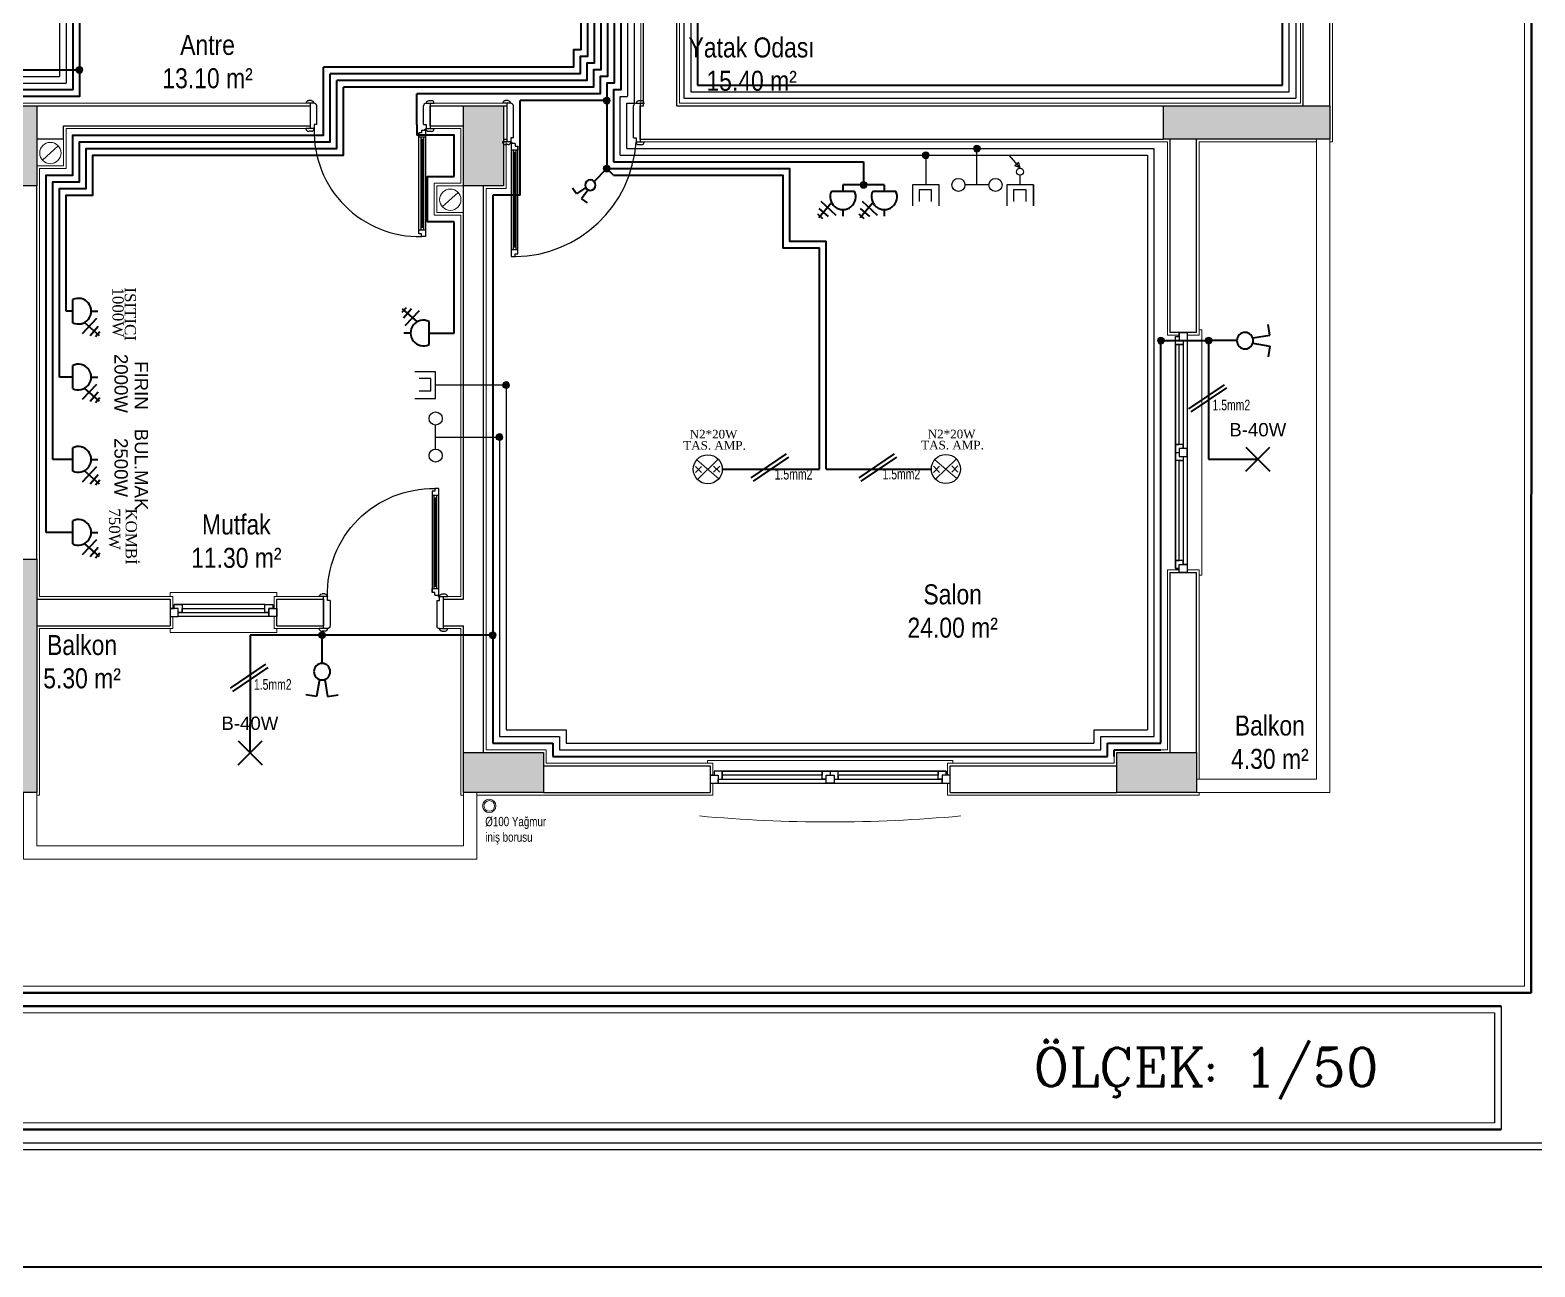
# Model space of a CAD drawing. Header units: metres. Extents: x 134072 to 172200, y 35728 to 38066.
# Drawn here: x 149791 to 150919, y 35728 to 36656 of the extents above; entities that cross this region are included whole.
import ezdxf
from ezdxf.enums import TextEntityAlignment as Align

# ---------------------------------------------------------------- set-up
doc = ezdxf.new("R2010")
doc.units = ezdxf.units.M
doc.linetypes.add('DASHED', pattern=[0.75, 0.5, -0.25])
for name, color, linetype in [('ANA', 10, 'Continuous'), ('den', 156, 'Continuous'), ('duvaR', 52, 'Continuous'), ('kapı', 129, 'Continuous'), ('Kolon', 175, 'Continuous'), ('pencere', 28, 'Continuous'), ('YAZI', 1, 'Continuous'), ('yazı', 7, 'Continuous')]:
    doc.layers.add(name, color=color, linetype=linetype)
for name, color, linetype, lineweight in [('baca', 161, 'Continuous', 20), ('Cizgi 20', 175, 'Continuous', 20), ('ELEKTRİK', 102, 'Continuous', 40), ('m_kuvvetliakım', 1, 'Continuous', 40), ('m_zayıfakım', 2, 'DASHED', 30), ('SEMBOL', 140, 'Continuous', 20), ('sıva', 145, 'Continuous', 5), ('Tarama 13', 221, 'Continuous', 13), ('Yagmur olugu', 201, 'Continuous', 15)]:
    doc.layers.add(name, color=color, linetype=linetype, lineweight=lineweight)
doc.styles.add('omr', font='ARIALN.TTF', dxfattribs={"height": 20})
doc.styles.add('ROMANT', font='arial.ttf', dxfattribs={"width": 0.75})
doc.styles.add('ROMANTUR', font='arial.ttf', dxfattribs={"width": 0.7})
doc.styles.add('TAks_1', font='romanc__.ttf', dxfattribs={"height": 5})
doc.styles.add('YAZI', font='times.ttf', dxfattribs={"height": 10.5})

# ---------------------------------------------------------------- blocks, each defined once
blk = doc.blocks.new('kapi')
at = {"layer": 'kapı'}
for p, q in [((42748.9, 28325.5), (42748.9, 28327.5)), ((42750.9, 28323.5), (42750.9, 28329.6)), ((42774.9, 28326.5), (42750.9, 28326.5)), ((42753.9, 28323.5), (42750.9, 28323.5)), ((42753.9, 28321.5), (42753.9, 28323.5)), ((42753.9, 28321.5), (42772.9, 28321.5)), ((42774.9, 28323.6), (42774.9, 28329.6)), ((42776.9, 28325.5), (42776.9, 28327.5)), ((42669.9, 28240), (42669.9, 28243)), ((42669.9, 28243), (42671.9, 28243)), ((42671.9, 28245), (42674.9, 28245)), ((42671.9, 28243), (42671.9, 28245)), ((42671.9, 28245), (42747.9, 28245)), ((42674.9, 28245), (42674.9, 28240)), ((42744.9, 28243.5), (42674.9, 28243.5)), ((42744.9, 28241.5), (42674.9, 28241.5)), ((42676.9, 28243.5), (42676.9, 28241.5)), ((42743, 28242.5), (42676.9, 28242.5)), ((42743, 28243.5), (42743, 28241.5)), ((42744.9, 28245), (42744.9, 28240)), ((42747.9, 28245), (42744.9, 28245)), ((42747.9, 28243), (42747.9, 28245)), ((42749.9, 28243), (42747.9, 28243)), ((42749.9, 28243), (42749.9, 28240)), ((42753.9, 28241.5), (42772.9, 28241.5)), ((42753.9, 28241.5), (42753.9, 28239.5)), ((42749.9, 28240), (42669.9, 28240)), ((42748.9, 28237.5), (42748.9, 28235.5)), ((42753.9, 28239.5), (42750.9, 28239.5)), ((42750.9, 28239.5), (42750.9, 28233.4)), ((42774.9, 28236.5), (42750.9, 28236.5)), ((42774.9, 28239.4), (42774.9, 28233.4)), ((42776.9, 28237.5), (42776.9, 28235.5))]:
    blk.add_line(p, q, dxfattribs=at)
blk.add_circle((42750.4, 28240), 0.5, dxfattribs=at)
for centre, radius, start, end in [((42748.9, 28244.5), 79, 88.5661, 181.1371), ((42751.1, 28327.5), 2.16, 94.4027, 179.1752), ((42750.9, 28325.5), 2, 180, 269.8869), ((42772.7, 28323.7), 2.19, 274.9061, 358.5815), ((42774.8, 28327.5), 2.16, 0.8274, 85.5947), ((42774.9, 28325.6), 2.01, 270.2023, 356.1969), ((42772.7, 28239.3), 2.19, 1.4185, 85.0939), ((42750.9, 28237.5), 2, 90.1131, 180), ((42751.1, 28235.5), 2.16, 180.8248, 265.5973), ((42774.9, 28237.4), 2.01, 3.8031, 89.7977), ((42774.8, 28235.5), 2.16, 274.4053, 359.1726)]:
    blk.add_arc(centre, radius, start, end, dxfattribs=at)
blk = doc.blocks.new('m-telefon')
at = {"layer": 'm_zayıfakım', "color": 2, "linetype": 'Continuous', "ltscale": 100}
blk.add_line((-9, 0), (9, 0), dxfattribs=at)
for centre in [(-13.9, 0), (13.9, 0)]:
    blk.add_circle(centre, 4.9, dxfattribs=at)
blk = doc.blocks.new('m-anten')
at = {"layer": 'm_zayıfakım', "color": 30, "linetype": 'Continuous', "ltscale": 100}
for p, q in [((10, 0), (-10, 0)), ((-10, 0), (-10, -15.6)), ((10, -15.6), (10, 0)), ((-5, -3.7), (-5, -12.4)), ((4.4, -3.7), (-5, -3.7)), ((4.4, -12.4), (4.4, -3.7))]:
    blk.add_line(p, q, dxfattribs=at)
blk = doc.blocks.new('m-priz')
at = {"layer": 'm_kuvvetliakım'}
for p, q in [((0, 13.9), (0, 18.8)), ((16.7, 7.4), (5.3, 18.1)), ((8.5, 8.7), (18.2, 19.9)), ((18.2, 13), (11.2, 19.1)), ((19, 17.1), (15.3, 20.4)), ((8.7, 0), (-8.7, 0))]:
    blk.add_line(p, q, dxfattribs=at)
blk.add_arc((0, 4.2), 9.63, 333.9421, 206.0579, dxfattribs=at)
blk = doc.blocks.new('m-komutatör')
at = {"layer": 'm_kuvvetliakım', "color": 6}
for p, q in [((-24.8, 4), (-23.5, 12.1)), ((-12, 2), (-24.8, 4)), ((-12, -1.9), (-24.9, -4.1)), ((-24.9, -4.1), (-23.6, -12.2))]:
    blk.add_line(p, q, dxfattribs=at)
blk.add_circle((-6.2, 0), 6.17, dxfattribs=at)
blk = doc.blocks.new('m-tv')
at = {"layer": 'm_zayıfakım', "color": 30, "linetype": 'Continuous', "ltscale": 100}
for p, q in [((-0.2, 12.7), (-8.3, 22.3)), ((-1, 16.7), (-4.1, 14.2)), ((-0.2, 12.7), (-4.1, 14.2)), ((-0.2, 12.7), (-1, 16.7)), ((10, 0), (-10, 0)), ((-10, 0), (-10, -15.6)), ((0, 0), (0, 7.4)), ((10, 0), (10, -15.6)), ((10, -15.6), (10, 0)), ((-5, -3.7), (-5, -12.4)), ((4.4, -3.7), (-5, -3.7)), ((4.4, -12.4), (4.4, -3.7))]:
    blk.add_line(p, q, dxfattribs=at)
blk.add_circle((-0.2, 9.9), 2.55, dxfattribs=at)
blk = doc.blocks.new('m-J1')
at = {"layer": 'm_kuvvetliakım'}
for p, q in [((-9, -9), (9, 9)), ((-9, 9), (9, -9))]:
    blk.add_line(p, q, dxfattribs=at)

msp = doc.modelspace()

# ---------------------------------------------------------------- hatches: boundary and pattern name
at = {"layer": 'SEMBOL'}
for points in [[(149829.8, 36627.2, 1), (149825.2, 36624.9, 1)], [(150220.5, 36603.1, -1), (150225.6, 36603.1, -1)], [(150459.7, 36562.1, 1), (150464.8, 36562.1, 1)], [(150498.2, 36567.1, 1), (150503.3, 36567.1, 1)], [(150220.5, 36552.1, -1), (150225.6, 36552.1, -1)], [(150415.7, 36542.5, 1), (150415.7, 36537.4, 1)], [(150636.1, 36423.1, -1), (150641.2, 36423.1, -1)], [(150671.9, 36423.1, -1), (150677, 36423.1, -1)], [(150145, 36389.8, 1), (150150.1, 36389.8, 1)], [(150140, 36350.8, 1), (150145.1, 36350.8, 1)], [(150006.9, 36202.2, -1), (150012.1, 36202.2, -1)], [(150135, 36202.1, -1), (150140.1, 36202.1, -1)]]:
    msp.add_hatch(color=1, dxfattribs=at).paths.add_polyline_path(points)
at = {"layer": 'Tarama 13'}
h = msp.add_hatch(dxfattribs=at)
h.set_pattern_fill('ANSI33,_O', color=256, scale=2)
h.set_pattern_definition([(45, (123036.863, 22063.553), (-8.980256, 8.980256), []), (45, (123045.843, 22063.553), (-8.980256, 8.980256), [6.35, -3.175])])
h.paths.add_polyline_path([(148380.5, 37659.1), (148350.5, 37659.1), (148350.5, 37599.1), (148380.5, 37599.1)])
h.paths.add_polyline_path([(148835.5, 37659.1), (148805.5, 37659.1), (148805.5, 37599.1), (148835.5, 37599.1)])
h.paths.add_polyline_path([(149180.5, 37784.1), (149155.5, 37784.1), (149155.5, 37609.1), (149180.5, 37609.1)])
h.paths.add_polyline_path([(149795.5, 37784.1), (149770.5, 37784.1), (149770.5, 37609.1), (149795.5, 37609.1)])
h.paths.add_polyline_path([(149795.5, 37329.1), (149765.5, 37329.1), (149765.5, 37269.1), (149795.5, 37269.1)])
h.paths.add_polyline_path([(149795.5, 37084.1), (149770.5, 37084.1), (149770.5, 37009.1), (149795.5, 37009.1)])
h.paths.add_polyline_path([(149180.5, 37084.1), (149155.5, 37084.1), (149155.5, 37009.1), (149180.5, 37009.1)])
h.paths.add_polyline_path([(149180.5, 37294.1), (148950.5, 37294.1), (148950.5, 37269.1), (149180.5, 37269.1)])
h.paths.add_polyline_path([(148835.5, 37084.1), (148660.5, 37084.1), (148660.5, 37059.1), (148835.5, 37059.1)])
h.paths.add_polyline_path([(148380.5, 37119.1), (148350.5, 37119.1), (148350.5, 37059.1), (148380.5, 37059.1)])
h.paths.add_polyline_path([(149180.5, 36859.1), (149155.5, 36859.1), (149155.5, 36784.1), (149180.5, 36784.1)])
h.paths.add_polyline_path([(149180.5, 36599.1), (149150.5, 36599.1), (149150.5, 36539.1), (149180.5, 36539.1)])
h.paths.add_polyline_path([(149180.5, 36259.1), (149155.5, 36259.1), (149155.5, 36084.1), (149180.5, 36084.1)])
h.paths.add_polyline_path([(148710.5, 36214.1), (148650.5, 36214.1), (148650.5, 36184.1), (148710.5, 36184.1)])
h.paths.add_polyline_path([(148380.5, 36244.1), (148350.5, 36244.1), (148350.5, 36184.1), (148380.5, 36184.1)])
h.paths.add_polyline_path([(148380.5, 36634.1), (148350.5, 36634.1), (148350.5, 36574.1), (148380.5, 36574.1)])
h.paths.add_polyline_path([(148710.5, 36599.1), (148650.5, 36599.1), (148650.5, 36569.1), (148710.5, 36569.1)])
h.paths.add_polyline_path([(149795.5, 36599.1), (149765.5, 36599.1), (149765.5, 36539.1), (149795.5, 36539.1)])
h.paths.add_polyline_path([(149795.5, 36259.1), (149770.5, 36259.1), (149770.5, 36084.1), (149795.5, 36084.1)])
h.paths.add_polyline_path([(150175.5, 36114.1), (150115.5, 36114.1), (150115.5, 36084.1), (150175.5, 36084.1)])
h.paths.add_polyline_path([(150145.5, 36599.1), (150115.5, 36599.1), (150115.5, 36539.1), (150145.5, 36539.1)])
h.paths.add_polyline_path([(150275.5, 36809.1), (150100.5, 36809.1), (150100.5, 36784.1), (150275.5, 36784.1)])
h.paths.add_polyline_path([(149795.5, 36859.1), (149770.5, 36859.1), (149770.5, 36784.1), (149795.5, 36784.1)])
h.paths.add_polyline_path([(150665.5, 36114.1), (150605.5, 36114.1), (150605.5, 36084.1), (150665.5, 36084.1)])
h.paths.add_polyline_path([(150765.5, 36599.1), (150640.5, 36599.1), (150640.5, 36574.1), (150765.5, 36574.1)])
h.paths.add_polyline_path([(150765.5, 36964.1), (150735.5, 36964.1), (150735.5, 36904.1), (150765.5, 36904.1)])
h.paths.add_polyline_path([(150765.5, 37294.1), (150640.5, 37294.1), (150640.5, 37269.1), (150765.5, 37269.1)])
h.paths.add_polyline_path([(150145.5, 37329.1), (150115.5, 37329.1), (150115.5, 37269.1), (150145.5, 37269.1)])
h.paths.add_polyline_path([(150275.5, 37084.1), (150100.5, 37084.1), (150100.5, 37059.1), (150275.5, 37059.1)])
h.paths.add_polyline_path([(150665.5, 37784.1), (150605.5, 37784.1), (150605.5, 37754.1), (150665.5, 37754.1)])
h.paths.add_polyline_path([(150175.5, 37784.1), (150115.5, 37784.1), (150115.5, 37754.1), (150175.5, 37754.1)])

# ---------------------------------------------------------------- linework, layer by layer
at = {"lineweight": 50}
for p, q in [((150917.1, 37981.4, 127785.9), (150916.3, 35933.9, 127785.9)), ((148134.4, 35933.9, 127785.9), (150916.3, 35933.9, 127785.9)), ((148156.9, 35923.9, 127785.9), (150893.8, 35923.9, 127785.9)), ((148156.9, 35831.3, 127785.9), (150893.8, 35831.3, 127785.9))]:
    msp.add_line(p, q, dxfattribs=at)
at = {"lineweight": 20}
for p, q in [((150911.3, 37976.4, 127785.9), (150911.3, 35938.9, 127785.9)), ((148139.4, 35938.9, 127785.9), (150911.3, 35938.9, 127785.9)), ((148161.9, 35918.9, 127785.9), (150888.8, 35918.9, 127785.9)), ((148161.9, 35836.3, 127785.9), (150888.8, 35836.3, 127785.9))]:
    msp.add_line(p, q, dxfattribs=at)
for p, q in [((150888.8, 35918.9, 127785.9), (150888.8, 35836.3, 127785.9)), ((150893.8, 35923.9, 127785.9), (150893.8, 35831.3, 127785.9))]:
    msp.add_line(p, q)
at = {"lineweight": -2, "ltscale": 10}
for p, q in [((143741.9, 35816.3, 127785.9), (153823, 35816.3, 127785.9)), ((143746.9, 35821.3, 127785.9), (153818, 35821.3, 127785.9))]:
    msp.add_line(p, q, dxfattribs=at)
at = {"layer": 'ANA'}
for p, q in [((150294.1, 36328.7), (150289.5, 36324.1)), ((150289.5, 36328.7), (150294.1, 36324.1)), ((150303.2, 36329), (150307.8, 36324.4)), ((150307.8, 36329), (150303.2, 36324.4)), ((150472.7, 36328.9), (150468.1, 36324.2)), ((150468.1, 36328.9), (150472.7, 36324.2)), ((150481.8, 36329.1), (150486.4, 36324.5)), ((150486.4, 36329.1), (150481.8, 36324.5))]:
    msp.add_line(p, q, dxfattribs=at)
for centre in [(150298.8, 36326.6), (150477.4, 36326.8)]:
    msp.add_circle(centre, 10.9, dxfattribs=at)
at = {"layer": 'baca', "linetype": 'ByBlock'}
for p, q in [((149815.5, 36574.1), (149815.5, 36554.1)), ((149815.5, 36554.1), (149795.5, 36554.1)), ((150095.5, 36519.1), (150095.5, 36539.1)), ((150095.5, 36539.1), (150115.5, 36539.1)), ((150115.5, 36519.1), (150095.5, 36519.1))]:
    msp.add_line(p, q, dxfattribs=at)
at = {"layer": 'baca'}
for p, q in [((149811.6, 36569.2), (149799.7, 36558.4)), ((150111.6, 36534.2), (150099.7, 36523.4))]:
    msp.add_line(p, q, dxfattribs=at)
for centre in [(149805.7, 36563.8), (150105.7, 36528.8)]:
    msp.add_circle(centre, 8, dxfattribs=at)
at = {"layer": 'Cizgi 20'}
for points in [[(150665.5, 36084.1), (150765.5, 36084.1), (150765.5, 36574.1)], [(150665.5, 36094.1), (150755.5, 36094.1), (150755.5, 36574.1)], [(149785.5, 36084.1), (149785.5, 36034.1), (150125.5, 36034.1), (150125.5, 36084.1)], [(149795.5, 36084.1), (149795.5, 36044.1), (150115.5, 36044.1), (150115.5, 36084.1)]]:
    msp.add_lwpolyline(points, dxfattribs=at)
at = {"layer": 'den', "lineweight": 5}
for points in [[(150667.5, 36247.1), (150669.5, 36247.1), (150669.5, 36431.1), (150667.5, 36431.1)], [(149975.5, 36231.1), (149975.5, 36234.1), (149895.5, 36234.1), (149895.5, 36231.1)], [(149895.5, 36207.1), (149895.5, 36204.1), (149975.5, 36204.1), (149975.5, 36207.1)], [(150482.5, 36106.1), (150482.5, 36108.1), (150298.5, 36108.1), (150298.5, 36106.1)]]:
    msp.add_lwpolyline(points, dxfattribs=at)
msp.add_arc((150390.5, 37140.8), 1078.7, 264.7877, 275.2123, dxfattribs=at)
at = {"layer": 'duvaR'}
for p, q in [((150250.5, 36599.1), (150250.5, 36784.1)), ((150275.5, 36599.1), (150275.5, 36784.1)), ((150745.5, 36599.1), (150745.5, 36696.6)), ((150765.5, 36599.1), (150765.5, 36696.6)), ((149795.5, 36599.1), (150000.5, 36599.1)), ((150000.5, 36599.1), (150000.5, 36584.1)), ((150090.5, 36599.1), (150115.5, 36599.1)), ((150090.5, 36584.1), (150090.5, 36599.1)), ((150145.5, 36599.1), (150148, 36599.1)), ((150148, 36599.1), (150148, 36574.1)), ((150248, 36599.1), (150250.5, 36599.1)), ((150248, 36574.1), (150248, 36599.1)), ((150275.5, 36599.1), (150640.5, 36599.1)), ((149815.5, 36584.1), (150000.5, 36584.1)), ((150090.5, 36584.1), (150115.5, 36584.1)), ((150145.5, 36574.1), (150148, 36574.1)), ((150248, 36574.1), (150275.5, 36574.1)), ((150275.5, 36574.1), (150640.5, 36574.1)), ((150645.5, 36429.1), (150645.5, 36574.1)), ((150665.5, 36429.1), (150665.5, 36574.1)), ((149795.5, 36259.1), (149795.5, 36539.1)), ((150115.5, 36229.1), (150115.5, 36539.1)), ((150130.5, 36114.1), (150130.5, 36539.1)), ((150665.5, 36429.1), (150645.5, 36429.1)), ((150645.5, 36114.1), (150645.5, 36249.1)), ((150645.5, 36249.1), (150665.5, 36249.1)), ((150665.5, 36114.1), (150665.5, 36249.1)), ((149795.5, 36229.1), (149895.5, 36229.1)), ((149895.5, 36229.1), (149895.5, 36209.1)), ((149975.5, 36229.1), (150010.5, 36229.1)), ((149975.5, 36209.1), (149975.5, 36229.1)), ((150010.5, 36229.1), (150010.5, 36209.1)), ((150100.5, 36229.1), (150115.5, 36229.1)), ((150100.5, 36209.1), (150100.5, 36229.1)), ((149795.5, 36209.1), (149895.5, 36209.1)), ((149975.5, 36209.1), (150010.5, 36209.1)), ((150100.5, 36209.1), (150115.5, 36209.1)), ((150115.5, 36114.1), (150115.5, 36209.1)), ((150175.5, 36104.1), (150300.5, 36104.1)), ((150300.5, 36104.1), (150300.5, 36084.1)), ((150480.5, 36104.1), (150605.5, 36104.1)), ((150480.5, 36084.1), (150480.5, 36104.1)), ((150175.5, 36084.1), (150300.5, 36084.1)), ((150480.5, 36084.1), (150605.5, 36084.1))]:
    msp.add_line(p, q, dxfattribs=at)
for points in [[(149815.5, 36574.1), (149815.5, 36584.1)], [(149815.5, 36574.1), (149795.5, 36574.1)]]:
    msp.add_lwpolyline(points, dxfattribs=at)
at = {"layer": 'ELEKTRİK'}
msp.add_line((134072.3, 35728.3, 127785.9), (172199.8, 35728.3, 127785.9), dxfattribs=at)
at = {"layer": 'kapı'}
for p, q in [((150003.4, 36601.1), (149997.4, 36601.1)), ((150001.5, 36603.1), (149999.5, 36603.1)), ((150000.5, 36601.1), (150000.5, 36582.1)), ((150005.5, 36585.1), (150005.5, 36599.1)), ((150085.5, 36585.1), (150085.5, 36599.1)), ((150087.6, 36601.1), (150093.6, 36601.1)), ((150089.5, 36603.1), (150091.5, 36603.1)), ((150090.5, 36601.1), (150090.5, 36582.1)), ((150150.9, 36601.1), (150144.9, 36601.1)), ((150149, 36603.1), (150147, 36603.1)), ((150148, 36601.1), (150148, 36572.1)), ((150153, 36575.1), (150153, 36599.1)), ((150243, 36575.1), (150243, 36599.1)), ((150245.1, 36601.1), (150251.1, 36601.1)), ((150247, 36603.1), (150249, 36603.1)), ((150248, 36601.1), (150248, 36572.1)), ((150003.5, 36582.1), (149997.4, 36582.1)), ((150003.5, 36585.1), (150003.5, 36582.1)), ((150005.5, 36585.1), (150003.5, 36585.1)), ((150084.1, 36581), (150087.1, 36581)), ((150084.1, 36581), (150084.1, 36579)), ((150085.5, 36585.1), (150087.5, 36585.1)), ((150087.1, 36581), (150087.1, 36501.1)), ((150087.5, 36585.1), (150087.5, 36582.1)), ((150087.5, 36582.1), (150093.6, 36582.1)), ((150001.5, 36580.1), (149999.5, 36580.1)), ((150082.1, 36579), (150082.1, 36576)), ((150084.1, 36579), (150082.1, 36579)), ((150082.1, 36503.1), (150082.1, 36579)), ((150082.1, 36576), (150087.1, 36576)), ((150083.6, 36576), (150083.6, 36506.1)), ((150083.6, 36574.1), (150085.6, 36574.1)), ((150084.6, 36574.1), (150084.6, 36508.1)), ((150085.6, 36576), (150085.6, 36506.1)), ((150089.5, 36580.1), (150091.5, 36580.1)), ((150151, 36572.1), (150144.9, 36572.1)), ((150149, 36570.1), (150147, 36570.1)), ((150151, 36575.1), (150151, 36572.1)), ((150153, 36575.1), (150151, 36575.1)), ((150154.4, 36571), (150151.4, 36571)), ((150151.4, 36571), (150151.4, 36486.1)), ((150154.4, 36571), (150154.4, 36569)), ((150243, 36575.1), (150245, 36575.1)), ((150245, 36575.1), (150245, 36572.1)), ((150245, 36572.1), (150251.1, 36572.1)), ((150247, 36570.1), (150249, 36570.1)), ((150156.4, 36566), (150151.4, 36566)), ((150152.9, 36566), (150152.9, 36491.1)), ((150154.9, 36564.1), (150152.9, 36564.1)), ((150153.9, 36564.1), (150153.9, 36493.1)), ((150154.4, 36569), (150156.4, 36569)), ((150154.9, 36566), (150154.9, 36491.1)), ((150156.4, 36569), (150156.4, 36566)), ((150156.4, 36488.1), (150156.4, 36569)), ((150082.1, 36506.1), (150087.1, 36506.1)), ((150082.1, 36503.1), (150082.1, 36506.1)), ((150084.1, 36503.1), (150082.1, 36503.1)), ((150083.6, 36508.1), (150085.6, 36508.1)), ((150084.1, 36501.1), (150084.1, 36503.1)), ((150087.1, 36501.1), (150084.1, 36501.1)), ((150156.4, 36491.1), (150151.4, 36491.1)), ((150154.9, 36493.1), (150152.9, 36493.1)), ((150156.4, 36488.1), (150156.4, 36491.1)), ((150151.4, 36486.1), (150154.4, 36486.1)), ((150154.4, 36486.1), (150154.4, 36488.1)), ((150154.4, 36488.1), (150156.4, 36488.1))]:
    msp.add_line(p, q, dxfattribs=at)
for centre in [(150087.1, 36581.5), (150151.4, 36571.5)]:
    msp.add_circle(centre, 0.5, dxfattribs=at)
for centre, radius, start, end in [((149999.5, 36600.9), 2.16, 90.8274, 175.5947), ((150001.4, 36601), 2.01, 0.2023, 86.1969), ((150003.3, 36598.9), 2.19, 4.9061, 88.5815), ((150087.7, 36598.9), 2.19, 91.4185, 175.0939), ((150089.6, 36601), 2.01, 93.8031, 179.7977), ((150091.5, 36600.9), 2.16, 4.4053, 89.1726), ((150147, 36600.9), 2.16, 90.8274, 175.5947), ((150148.9, 36601), 2.01, 0.2023, 86.1969), ((150150.8, 36598.9), 2.19, 4.9061, 88.5815), ((150245.2, 36598.9), 2.19, 91.4185, 175.0939), ((150247.1, 36601), 2.01, 93.8031, 179.7977), ((150249, 36600.9), 2.16, 4.4053, 89.1726), ((149999.5, 36582.2), 2.16, 184.4027, 269.1752), ((150001.5, 36582.1), 2, 270, 359.8869), ((150082.5, 36580.1), 79, 178.5661, 271.1371), ((150089.5, 36582.1), 2, 180.1131, 270), ((150091.5, 36582.2), 2.16, 270.8248, 355.5973), ((150147, 36572.2), 2.16, 184.4027, 269.1752), ((150149, 36572.1), 2, 270, 359.8869), ((150153.2, 36578.1), 92, 270.8053, 356.2212), ((150247, 36572.1), 2, 180.1131, 270), ((150249, 36572.2), 2.16, 270.8248, 355.5973)]:
    msp.add_arc(centre, radius, start, end, dxfattribs=at)
at = {"layer": 'Kolon'}
for p, q in [((149765.5, 36599.1), (149795.5, 36599.1)), ((149795.5, 36599.1), (149795.5, 36539.1)), ((150115.5, 36599.1), (150145.5, 36599.1)), ((150115.5, 36539.1), (150115.5, 36599.1)), ((150145.5, 36599.1), (150145.5, 36539.1)), ((150640.5, 36574.1), (150640.5, 36599.1)), ((150640.5, 36599.1), (150765.5, 36599.1)), ((150765.5, 36599.1), (150765.5, 36574.1)), ((150765.5, 36574.1), (150640.5, 36574.1)), ((149795.5, 36539.1), (149765.5, 36539.1)), ((150145.5, 36539.1), (150115.5, 36539.1)), ((149770.5, 36259.1), (149795.5, 36259.1)), ((149795.5, 36259.1), (149795.5, 36084.1)), ((150115.5, 36084.1), (150115.5, 36114.1)), ((150115.5, 36114.1), (150175.5, 36114.1)), ((150175.5, 36114.1), (150175.5, 36084.1)), ((150605.5, 36084.1), (150605.5, 36114.1)), ((150605.5, 36114.1), (150665.5, 36114.1)), ((150665.5, 36114.1), (150665.5, 36084.1)), ((149795.5, 36084.1), (149770.5, 36084.1)), ((150175.5, 36084.1), (150115.5, 36084.1)), ((150665.5, 36084.1), (150605.5, 36084.1))]:
    msp.add_line(p, q, dxfattribs=at)
at = {"layer": 'm_kuvvetliakım'}
for p, q in [((150291, 36912.5), (150291, 36614.6)), ((150730, 36614.6), (150730, 36887.1)), ((150080.5, 36585.1), (150080.5, 36608.1)), ((150291, 36614.6), (150730, 36614.6)), ((150080.5, 36585.1), (150080.5, 36577.1)), ((150228, 36557.1), (150415.7, 36557.1)), ((150415.7, 36557.1), (150415.7, 36539.9)), ((150431.2, 36539.9), (150400.2, 36539.9)), ((150400.2, 36539.9), (150400.2, 36535.2)), ((150431.2, 36539.9), (150431.2, 36535.2)), ((149822.5, 36445.2), (149817.5, 36445.2)), ((150089.7, 36428.8), (150108.5, 36428.8)), ((149822.5, 36395.8), (149812.5, 36395.8)), ((149822.5, 36334), (149807.5, 36334)), ((149822.5, 36279.3), (149802.5, 36279.3))]:
    msp.add_line(p, q, dxfattribs=at)
at = {"layer": 'm_kuvvetliakım', "color": 5}
for p, q in [((150158, 36532.1), (150158, 36603.1)), ((150223, 36603.1), (150158, 36603.1)), ((150223, 36552.1), (150228, 36552.1)), ((150228, 36547.1), (150223, 36552.1)), ((150158, 36532.1), (150137.5, 36532.1)), ((150137.5, 36532.1), (150137.5, 36121.1)), ((150382.6, 36326.7), (150382.6, 36492.8)), ((150387.6, 36326.7), (150387.6, 36497.8)), ((150638.5, 36121.1), (150638.5, 36425.6)), ((150638.7, 36423.1), (150674.5, 36423.1)), ((150674.5, 36423.1), (150674.5, 36334.1)), ((150686.1, 36390), (150659.5, 36372)), ((150687.8, 36387.6), (150661.2, 36369.6)), ((150357.7, 36338.1), (150331.2, 36320.1)), ((150359.4, 36335.6), (150332.8, 36317.6)), ((150438.6, 36338.2), (150412.1, 36320.2)), ((150440.3, 36335.7), (150413.7, 36317.7)), ((150674.5, 36334.1), (150711.5, 36334.1)), ((150309.7, 36326.6), (150382.6, 36326.7)), ((150387.6, 36326.7), (150466.5, 36326.8)), ((150009.5, 36202.2), (149955.5, 36202.2)), ((149955.5, 36202.2), (149955.5, 36135.7)), ((150137.5, 36202.1), (150007, 36202.1)), ((149967.1, 36180.4), (149940.5, 36162.4)), ((149968.8, 36177.9), (149942.2, 36160)), ((150137.5, 36121.1), (150182.5, 36121.1)), ((150182.5, 36121.1), (150182.5, 36111.1)), ((150598.5, 36111.1), (150598.5, 36121.1)), ((150598.5, 36121.1), (150638.5, 36121.1)), ((150182.5, 36111.1), (150598.5, 36111.1)), ((150603.5, 36111.1), (150603.5, 36116.1)), ((150603.5, 36116.1), (150638.5, 36116.1))]:
    msp.add_line(p, q, dxfattribs=at)
at = {"layer": 'm_kuvvetliakım', "color": 6}
for p, q in [((150213.5, 36542.5), (150223, 36552.1)), ((150695.6, 36423.1), (150674.5, 36423.1)), ((150009.5, 36181), (150009.5, 36202.2))]:
    msp.add_line(p, q, dxfattribs=at)
at = {"layer": 'm_kuvvetliakım', "color": 4}
msp.add_line((149955.5, 36113.9), (149955.5, 36135.7), dxfattribs=at)
at = {"layer": 'm_kuvvetliakım'}
for points in [[(149931.2, 36742.9), (149931.2, 36737.9), (149900.5, 36737.9), (149900.5, 36727.9), (149822.5, 36727.9), (149822.5, 36611.1), (149795.5, 36611.1), (149765.5, 36611.1), (149535.5, 36611.1)], [(149965.2, 36747.8), (149965.2, 36717.8), (150203.5, 36717.8), (150203.5, 36641.1), (150198, 36641.1), (150198, 36628.1), (150010.5, 36628.1)], [(149970.2, 36747.8), (149970.2, 36722.8), (150208.5, 36722.8), (150208.5, 36636.1), (150203, 36636.1), (150203, 36623.1), (150015.5, 36623.1)], [(149975.2, 36747.8), (149975.2, 36727.8), (150213.5, 36727.8), (150213.5, 36631.1), (150208, 36631.1), (150208, 36618.1), (150020.5, 36618.1)], [(149980.2, 36747.8), (149980.2, 36732.8), (150218.5, 36732.8), (150218.5, 36626.1), (150213, 36626.1), (150213, 36613.1), (150025.5, 36613.1)], [(149985.2, 36747.8), (149985.2, 36737.8), (150223.5, 36737.8), (150223.5, 36621.1), (150218, 36621.1), (150218, 36608.1), (150080.5, 36608.1)], [(149995.2, 36747.8), (150233.5, 36747.8), (150233.5, 36611.1), (150228, 36611.1), (150228, 36557.1)], [(149802.5, 36279.3), (149802.5, 36539.1), (149802.5, 36547.1), (149822.5, 36547.1), (149822.5, 36577.1), (150010.5, 36577.1), (150010.5, 36628.1)], [(149807.5, 36334), (149807.5, 36539.1), (149807.5, 36542.1), (149827.5, 36542.1), (149827.5, 36572.1), (150015.5, 36572.1), (150015.5, 36623.1)], [(149812.5, 36395.8), (149812.5, 36537.1), (149832.5, 36537.1), (149832.5, 36567.1), (150020.5, 36567.1), (150020.5, 36618.1)], [(149817.5, 36445.2), (149817.5, 36532.1), (149837.5, 36532.1), (149837.5, 36562.1), (150025.5, 36562.1), (150025.5, 36613.1)], [(150108.5, 36546.1), (150108.5, 36577.1), (150080.5, 36577.1)], [(150108.5, 36512.1), (150088.5, 36512.1), (150088.5, 36546.1), (150108.5, 36546.1)], [(150108.5, 36428.8), (150108.5, 36512.1)]]:
    msp.add_lwpolyline(points, dxfattribs=at)
at = {"layer": 'm_kuvvetliakım', "color": 5}
for points in [[(149936.2, 36742.9), (149936.2, 36732.9), (149905.5, 36732.9), (149905.5, 36722.9), (149827.5, 36722.9), (149827.5, 36606.1), (149795.5, 36606.1), (149765.5, 36606.1), (149595.5, 36606.1)], [(149990.2, 36747.8), (149990.2, 36742.8), (150228.5, 36742.8), (150228.5, 36616.1), (150223, 36616.1), (150223, 36552.1)], [(149391.4, 36626.1), (149765.5, 36626.1), (149795.5, 36626.1), (149827.5, 36626.1)], [(150228, 36552.1), (150360.1, 36552.1), (150360.1, 36497.8), (150387.6, 36497.8)], [(150228, 36547.1), (150355.1, 36547.1), (150355.1, 36492.8), (150382.6, 36492.8)]]:
    msp.add_lwpolyline(points, dxfattribs=at)
at = {"layer": 'm_zayıfakım', "color": 30}
for p, q in [((150238.5, 36765.1), (150238.5, 36606.1)), ((149812.5, 36737.9), (149812.5, 36621.1)), ((150233, 36562.1), (150233, 36606.1)), ((150233, 36606.1), (150238.5, 36606.1)), ((150233, 36562.1), (150628.5, 36562.1)), ((150462.3, 36562.1), (150462.3, 36539.9)), ((150628.5, 36562.1), (150628.5, 36131.1)), ((150147.5, 36389.8), (150094.7, 36389.8)), ((150147.5, 36389.8), (150147.5, 36131.1)), ((150147.5, 36131.1), (150192.5, 36131.1)), ((150192.5, 36131.1), (150192.5, 36121.1)), ((150588.5, 36121.1), (150588.5, 36131.1)), ((150588.5, 36131.1), (150628.5, 36131.1)), ((150192.5, 36121.1), (150588.5, 36121.1))]:
    msp.add_line(p, q, dxfattribs=at)
at = {"layer": 'm_zayıfakım'}
for p, q in [((149817.5, 36732.9), (149817.5, 36616.1)), ((150238, 36567.1), (150238, 36601.1)), ((150238, 36601.1), (150243.5, 36601.1)), ((150238, 36567.1), (150633.5, 36567.1)), ((150500.7, 36539.9), (150500.7, 36567.1)), ((150633.5, 36126.1), (150633.5, 36567.1)), ((150094.7, 36350.8), (150140, 36350.8)), ((150142.5, 36350.8), (150142.5, 36126.1)), ((150142.5, 36126.1), (150187.5, 36126.1)), ((150187.5, 36126.1), (150187.5, 36116.1)), ((150593.5, 36116.1), (150593.5, 36126.1)), ((150593.5, 36126.1), (150633.5, 36126.1)), ((150187.5, 36116.1), (150593.5, 36116.1))]:
    msp.add_line(p, q, dxfattribs=at)
for points in [[(150740, 36897.1), (150740, 36604.6), (150281, 36604.6), (150281, 36921), (150295.5, 36921)], [(149898.1, 36770.1), (150243.5, 36770.1), (150243.5, 36601.1)], [(149530.5, 36616.1), (149765.5, 36616.1), (149795.5, 36616.1), (149817.5, 36616.1)]]:
    msp.add_lwpolyline(points, dxfattribs=at)
at = {"layer": 'm_zayıfakım', "color": 30}
for points in [[(150300.5, 36916), (150286, 36916), (150286, 36609.6), (150735, 36609.6), (150735, 36892.1), (150723.5, 36892.1), (150723.5, 36914.6), (150600.4, 36914.6)], [(149525.5, 36621.1), (149765.5, 36621.1), (149795.5, 36621.1), (149812.5, 36621.1)]]:
    msp.add_lwpolyline(points, dxfattribs=at)
at = {"layer": 'pencere'}
for points in [[(150652.5, 36429.1), (150658.5, 36429.1), (150658.5, 36249.1), (150652.5, 36249.1), (150652.5, 36252.1), (150649.5, 36252.1), (150649.5, 36426.1), (150652.5, 36426.1), (150652.5, 36429.1), (150652.5, 36423.1), (150658.5, 36423.1), (150655.5, 36423.1), (150655.5, 36342.1), (150652.5, 36342.1), (150652.5, 36336.1), (150658.5, 36336.1), (150658.5, 36342.1), (150655.5, 36342.1), (150655.5, 36345.1), (150649.5, 36345.1), (150652.5, 36345.1), (150652.5, 36420.1), (150649.5, 36420.1), (150655.5, 36420.1), (150649.5, 36420.1), (150649.5, 36252.1), (150652.5, 36252.1), (150652.5, 36255.1), (150658.5, 36255.1), (150655.5, 36255.1), (150655.5, 36258.1), (150649.5, 36258.1), (150652.5, 36258.1), (150652.5, 36333.1), (150649.5, 36333.1), (150649.5, 36339.1), (150652.5, 36339.1), (150652.5, 36336.1), (150655.5, 36336.1), (150655.5, 36333.1), (150652.5, 36333.1), (150655.5, 36333.1), (150655.5, 36255.1)], [(149895.5, 36222.1), (149895.5, 36216.1), (149901.5, 36216.1), (149901.5, 36222.1), (149895.5, 36222.1), (149898.5, 36222.1), (149898.5, 36225.1), (149904.5, 36225.1), (149904.5, 36219.1), (149901.5, 36219.1), (149969.5, 36219.1), (149969.5, 36222.1), (149975.5, 36222.1), (149975.5, 36216.1), (149969.5, 36216.1), (149969.5, 36219.1), (149966.5, 36219.1), (149966.5, 36225.1), (149972.5, 36225.1), (149972.5, 36222.1), (149969.5, 36222.1), (149969.5, 36216.1), (149901.5, 36216.1), (149901.5, 36219.1), (149904.5, 36219.1), (149904.5, 36222.1), (149966.5, 36222.1), (149966.5, 36225.1), (149898.5, 36225.1)], [(150300.5, 36097.1), (150300.5, 36091.1), (150480.5, 36091.1), (150480.5, 36097.1), (150477.5, 36097.1), (150477.5, 36100.1), (150303.5, 36100.1), (150303.5, 36097.1), (150300.5, 36097.1), (150306.5, 36097.1), (150306.5, 36091.1), (150306.5, 36094.1), (150387.5, 36094.1), (150387.5, 36097.1), (150393.5, 36097.1), (150393.5, 36091.1), (150387.5, 36091.1), (150387.5, 36094.1), (150384.5, 36094.1), (150384.5, 36100.1), (150384.5, 36097.1), (150309.5, 36097.1), (150309.5, 36100.1), (150309.5, 36094.1), (150309.5, 36100.1), (150477.5, 36100.1), (150477.5, 36097.1), (150474.5, 36097.1), (150474.5, 36091.1), (150474.5, 36094.1), (150471.5, 36094.1), (150471.5, 36100.1), (150471.5, 36097.1), (150396.5, 36097.1), (150396.5, 36100.1), (150390.5, 36100.1), (150390.5, 36097.1), (150393.5, 36097.1), (150393.5, 36094.1), (150396.5, 36094.1), (150396.5, 36097.1), (150396.5, 36094.1), (150474.5, 36094.1)]]:
    msp.add_lwpolyline(points, dxfattribs=at)
at = {"layer": 'SEMBOL'}
for p, q in [((150290.5, 36333.7), (150307, 36319.4)), ((150306.6, 36334.2), (150291.1, 36318.9)), ((150469.1, 36333.8), (150485.5, 36319.6)), ((150485.2, 36334.3), (150469.7, 36319.1))]:
    msp.add_line(p, q, dxfattribs=at)
at = {"layer": 'SEMBOL', "color": 1}
for centre in [(149827.5, 36626.1), (150223, 36603.1), (150462.3, 36562.1), (150500.7, 36567.1), (150223, 36552.1), (150415.7, 36539.9), (150638.7, 36423.1), (150674.5, 36423.1), (150147.5, 36389.8), (150142.5, 36350.8), (150009.5, 36202.2), (150137.5, 36202.1)]:
    msp.add_circle(centre, 2.55, dxfattribs=at)
at = {"layer": 'sıva'}
for p, q in [((150248.5, 36782.1), (150248.5, 36601.1)), ((150248.5, 36601.1), (150246, 36601.1)), ((150150, 36572.1), (150147.5, 36572.1)), ((150147.5, 36572.1), (150147.5, 36537.1)), ((150150, 36572.1), (150150, 36572.1)), ((150246, 36572.1), (150246, 36572.1)), ((150246, 36572.1), (150643.5, 36572.1)), ((150643.5, 36572.1), (150643.5, 36427.1)), ((150147.5, 36537.1), (150132.5, 36537.1)), ((150132.5, 36537.1), (150132.5, 36116.1)), ((150643.5, 36427.1), (150652.5, 36427.1)), ((150643.5, 36116.1), (150643.5, 36251.1)), ((150643.5, 36251.1), (150652.5, 36251.1)), ((150113.5, 36207.1), (150098.5, 36207.1)), ((150113.5, 36114.1), (150113.5, 36207.1)), ((150113.5, 36082.1), (150113.5, 36114.1)), ((150132.5, 36116.1), (150177.5, 36116.1)), ((150177.5, 36116.1), (150177.5, 36106.1)), ((150603.5, 36106.1), (150603.5, 36116.1)), ((150603.5, 36116.1), (150643.5, 36116.1)), ((150177.5, 36106.1), (150302.5, 36106.1)), ((150302.5, 36106.1), (150302.5, 36097.1)), ((150478.5, 36097.1), (150478.5, 36106.1)), ((150478.5, 36106.1), (150603.5, 36106.1)), ((150115.5, 36082.1), (150113.5, 36082.1))]:
    msp.add_line(p, q, dxfattribs=at)
for points in [[(150752.5, 36698.6), (150743.5, 36698.6), (150743.5, 36601.1), (150277.5, 36601.1), (150277.5, 36924.6), (150287.5, 36924.6)], [(150765.5, 36572.1), (150767.5, 36572.1), (150767.5, 36698.6), (150758.5, 36698.6)], [(149603.5, 36601.1), (149765.5, 36601.1), (149795.5, 36601.1), (150002.5, 36601.1)], [(150088.5, 36601.1), (150115.5, 36601.1), (150145.5, 36601.1), (150150, 36601.1)], [(150002.5, 36582.1), (149817.5, 36582.1), (149817.5, 36552.1), (149797.5, 36552.1), (149797.5, 36539.1), (149797.5, 36259.1), (149797.5, 36231.1), (149897.5, 36231.1), (149897.5, 36222.1)], [(150113.5, 36541.1), (150113.5, 36582.1), (150088.5, 36582.1)], [(150658.5, 36427.1), (150667.5, 36427.1), (150667.5, 36572.1), (150755.5, 36572.1)], [(150113.5, 36517.1), (150093.5, 36517.1), (150093.5, 36541.1), (150113.5, 36541.1)], [(150098.5, 36231.1), (150113.5, 36231.1), (150113.5, 36517.1)], [(150658.5, 36251.1), (150667.5, 36251.1), (150667.5, 36114.1), (150667.5, 36094.1)], [(149973.5, 36222.1), (149973.5, 36231.1), (150012.5, 36231.1)], [(149897.5, 36216.1), (149897.5, 36207.1), (149797.5, 36207.1), (149797.5, 36082.1), (149795.5, 36082.1)], [(150012.5, 36207.1), (150012.5, 36207.1), (149973.5, 36207.1), (149973.5, 36216.1)], [(150302.5, 36091.1), (150302.5, 36082.1), (150175.5, 36082.1), (150125.5, 36082.1)], [(150667.5, 36084.1), (150667.5, 36082.1), (150605.5, 36082.1), (150478.5, 36082.1), (150478.5, 36091.1)]]:
    msp.add_lwpolyline(points, dxfattribs=at)
at = {"layer": 'Yagmur olugu'}
for radius in [5, 4]:
    msp.add_circle((150134.9, 36074.1), radius, dxfattribs=at)

# ---------------------------------------------------------------- block references
at = {"layer": 'Defpoints', "xscale": -1, "rotation": 90}
msp.add_blockref('kapi', (178337, 78982), dxfattribs=at)
at = {"layer": 'm_kuvvetliakım', "xscale": -0.6379656958762534, "yscale": 0.6379656958762534, "zscale": 0.6379656958762534, "rotation": 225}
msp.add_blockref('m-komutatör', (150213.5, 36542.5), dxfattribs=at)
at = {"layer": 'm_kuvvetliakım'}
for p, rotation in [((150400.2, 36535.2), 180), ((150431.2, 36535.2), 180), ((149822.5, 36445.2), 270), ((150089.7, 36428.8), 89.99995579937999), ((149822.5, 36395.8), 270), ((149822.5, 36334), 270), ((149822.5, 36279.3), 270)]:
    msp.add_blockref('m-priz', p, dxfattribs=dict(at, rotation=rotation))
at = {"layer": 'm_kuvvetliakım', "xscale": -1}
msp.add_blockref('m-komutatör', (150695.6, 36423.1), dxfattribs=at)
at = {"layer": 'm_kuvvetliakım'}
for p in [(150711.5, 36334.1), (149955.5, 36113.9)]:
    msp.add_blockref('m-J1', p, dxfattribs=at)
at = {"layer": 'm_kuvvetliakım', "xscale": -1, "rotation": 270}
msp.add_blockref('m-komutatör', (150009.5, 36181), dxfattribs=at)
at = {"layer": 'm_zayıfakım', "color": 30}
for name, p in [('m-tv', (150533.2, 36539.9)), ('m-anten', (150462.3, 36539.9))]:
    msp.add_blockref(name, p, dxfattribs=at)
for name, p, rotation in [('m-telefon', (150500.7, 36539.9), 180), ('m-anten', (150094.7, 36389.8), 270), ('m-telefon', (150094.7, 36350.8), 89.99999999999993)]:
    msp.add_blockref(name, p, dxfattribs=dict(at, rotation=rotation))

# ---------------------------------------------------------------- texts
at = {"layer": 'm_kuvvetliakım', "color": 5, "style": 'ROMANTUR', "width": 0.7}
for p in [(150677.4, 36370.8), (150349, 36318.9), (150429.9, 36319), (149958.4, 36161.2)]:
    msp.add_text('1.5mm2', height=8, dxfattribs=at).set_placement(p)
at = {"layer": 'm_kuvvetliakım', "color": 4, "style": 'ROMANTUR'}
for p in [(150690, 36351.3), (149934, 36131.1)]:
    msp.add_text('B-40W', height=10, dxfattribs=at).set_placement(p)
at = {"layer": 'm_kuvvetliakım', "color": 4, "style": 'ROMANTUR', "flags": 8}
for tag, text, p in [('2000W', '2000W', (149853.8, 36391)), ('FIRIN', 'FIRIN', (149869, 36389.5)), ('BUL.MAK', 'BUL.MAK', (149869, 36326.4)), ('2500W', '2500W', (149853.8, 36327.9))]:
    msp.add_attdef(tag, text=text, height=10, rotation=270, dxfattribs=at).set_placement(p, align=Align.CENTER)
at = {"layer": 'Yagmur olugu', "insert": (150131.9, 36065.9), "char_height": 7, "width": 70.245, "attachment_point": 1, "style": 'ROMANT'}
msp.add_mtext('%%C100 Yağmur \\Piniş borusu', dxfattribs=at)
at = {"layer": 'YAZI', "linetype": 'Continuous', "style": 'YAZI'}
for s, p in [('1000W', (149852.3, 36463)), ('ISITICI', (149861.5, 36463)), ('750W', (149849.7, 36297.3)), ('KOMBİ', (149862.2, 36297.3))]:
    msp.add_text(s, height=8.4, rotation=270, dxfattribs=at).set_placement(p)
at = {"layer": 'YAZI', "linetype": 'Continuous'}
for s, height, style, p in [('N2*20W', 6.47, 'YAZI', (150285.2, 36349.7)), ('N2*20W', 6.47, 'YAZI', (150463.8, 36349.8)), ('TAS. AMP.', 6.47, 'YAZI', (150280.4, 36341.3)), ('TAS. AMP.', 6.47, 'YAZI', (150458.9, 36341.5)), ('ÖLÇEK: 1/50', 28.8, 'TAks_1', (150542.8, 35863.8, 127785.9))]:
    msp.add_text(s, height=height, dxfattribs=dict(at, style=style)).set_placement(p)
at = {"layer": 'yazı', "lineweight": 20, "char_height": 15, "width": 139.191, "attachment_point": 2, "style": 'omr'}
for s, insert in [('Antre\\P13.10 m²', (149923.6, 36652.4)), ('Yatak Odası\\P15.40 m²', (150331.7, 36650.5)), ('Mutfak\\P11.30 m²', (149945.2, 36292.7)), ('Salon\\P24.00 m²', (150482.5, 36240.3)), ('Balkon\\P5.30 m²', (149829.5, 36202.3)), ('Balkon\\P4.30 m²', (150720.4, 36141.9))]:
    msp.add_mtext(s, dxfattribs=dict(at, insert=insert))

doc.saveas('drawing.dxf')
